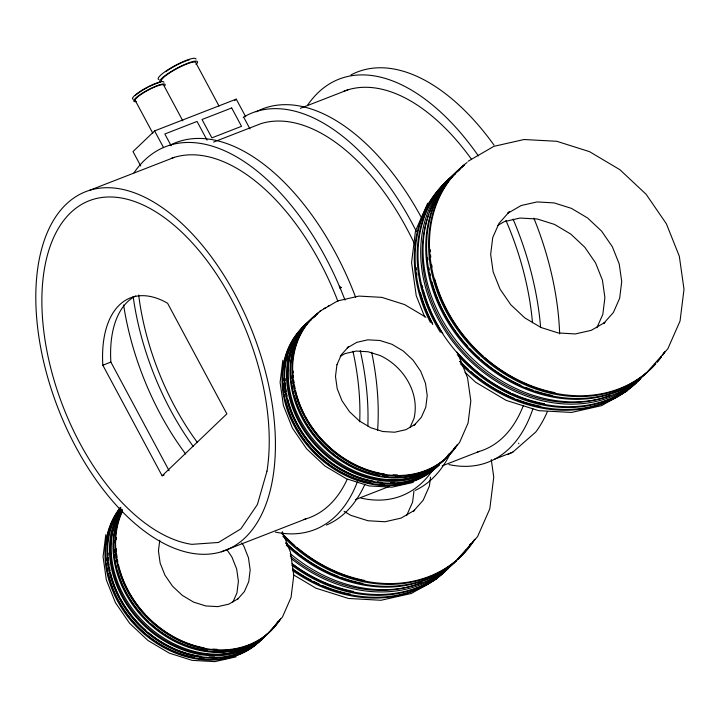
<?xml version="1.0" encoding="UTF-8"?>
<svg xmlns="http://www.w3.org/2000/svg" width="720" height="720" viewBox="0 0 720 720"><rect width="100%" height="100%" fill="white"/><g stroke="black" fill="none" stroke-linecap="round" stroke-linejoin="round"><path stroke-width="1.08" d="M105.795 534.717L103.068 556.74L106.335 579.879L115.407 602.613L129.582 623.25L147.933 640.467L169.299 653.148L192.105 660.357L214.848 661.626L236.16 656.829M159.759 540.261L158.445 550.899L160.173 563.193L164.952 575.181L172.53 586.206L182.331 595.404L193.707 602.163L205.749 605.952L217.827 606.627L228.852 604.125L238.248 598.689M282.834 360.288L280.107 382.311L283.383 405.45L292.446 428.184L306.621 448.812L324.972 466.038L346.338 478.719L369.153 485.928L391.887 487.188L413.208 482.391M415.458 231.183L411.561 262.647L416.232 295.704L424.71 316.962M413.955 491.031L412.578 502.182L406.593 515.628M430.497 477.171L429.399 486.09L423.153 500.274L413.478 511.146M232.92 602.028L236.952 592.947L238.401 581.247L236.664 568.953L231.858 556.911L226.845 549.621M415.512 230.922L427.725 203.166M409.959 427.59L413.991 418.518C420.093 392.751 403.344 366.309 380.178 355.554L368.136 351.765L356.229 351.063L345.033 353.592L340.245 356.373M596.844 327.825L602.829 314.379L604.899 297.657L602.415 280.098L595.548 262.881L584.775 247.221L570.762 234.072L554.517 224.424L537.318 219.015L520.056 218.052L504.315 221.625L497.925 225.324M237.798 598.995L244.359 591.624L248.724 581.688L250.173 569.988L248.445 557.694L243.666 545.706L241.767 542.943M268.551 632.709L282.465 617.04L291.051 597.429L293.778 575.406L290.502 552.267L282.285 531.657M445.59 458.271L459.504 442.611L468.09 423L470.817 400.977L467.55 377.838L458.505 355.158M603.729 323.343L613.404 312.471L619.65 298.287L621.72 281.565L619.236 264.006L612.369 246.789L601.596 231.129L587.583 217.98L571.338 208.332L554.139 202.923L537.12 201.924L521.127 205.533L507.456 213.462L509.391 211.689L498.978 223.398L492.732 237.582L490.662 254.304L493.146 271.863L500.013 289.071L510.786 304.74L524.799 317.889L541.044 327.537M457.713 558.972L477.585 536.598L489.798 508.842L493.749 477.117L491.256 459.486M647.964 371.169L667.836 348.795L680.049 321.039L684 289.314L679.329 256.257L666.369 223.776L646.128 194.301L619.902 169.704L589.5 151.65L556.803 141.291L524.07 139.518L493.866 146.34L468.036 161.316M135.315 95.643L135.801 95.121M245.745 116.847L236.259 99.144L154.602 130.914L133.011 151.569L140.733 165.96M234.657 100.674L236.259 99.144M162.126 475.794L226.881 413.847L167.589 303.255A107.388 58.257 68.7 0 0 102.825 365.211L162.126 475.794L164.133 475.02M603.549 323.64L604.926 322.407L591.255 330.336L575.262 333.945L558.243 332.946L540.936 327.474M413.298 511.443L414.675 510.201L401.004 518.139L385.011 521.748L367.992 520.749L350.793 515.34L344.106 511.362M508.005 454.401A205.524 111.501 68.7 0 0 512.865 452.088L535.725 432.072A205.524 111.501 68.7 0 0 547.425 411.507M319.644 311.373L337.725 300.888L359.037 296.091L381.78 297.36L404.586 304.569L425.952 317.25M627.525 390.645L601.695 405.621L571.491 412.443L538.758 410.67L506.178 400.374L475.659 382.257L465.003 372.267M437.274 578.448L411.444 593.424L380.997 600.282L348.507 598.473L315.927 588.177L293.958 575.136M89.82 190.224L174.411 157.32M213.579 142.074L261.171 123.561A192.483 104.427 68.7 0 1 415.008 244.935M300.339 108.324L347.931 89.811M102.825 365.211L110.862 362.079A107.388 58.257 68.7 0 1 135.774 295.956M221.301 551.799A192.483 104.427 68.7 0 0 209.385 254.232A192.483 104.427 68.7 0 0 36 307.008A192.483 104.427 68.7 0 0 221.301 551.799L305.883 518.895M355.401 499.626L389.538 486.351M442.161 465.876L479.403 451.386M494.622 459.189L512.865 452.088M518.553 443.205L518.814 443.691M243.891 117.567L249.993 128.943M219.024 106.038L195.912 62.937A19.557 3.6 -28.2 0 0 183.186 65.52A19.557 3.6 -28.2 0 0 163.647 77.409L161.892 79.29A19.557 3.6 -28.2 0 0 161.838 81.414M207.072 140.148L197.046 121.446L164.826 133.983L171.162 145.791M182.808 120.816L163.836 85.455A16.236 2.988 -28.2 0 0 153.27 87.606A16.236 2.988 -28.2 0 0 137.061 97.47L135.603 99.027A16.236 2.988 -28.2 0 0 135.549 100.791M154.602 130.914L163.566 147.627M135.081 100.161L152.802 133.2M110.862 362.079L169.101 470.7M460.404 363.78A138.33 113.382 46.3 0 0 636.039 382.986A138.33 113.382 46.3 0 1 459.702 361.395M430.38 322.425A138.33 113.382 46.3 0 1 452.691 176.355M432.756 324.549A138.33 113.382 46.3 0 1 452.664 176.211M640.017 379.107A138.33 113.382 46.3 0 1 459.063 349.326A138.33 113.382 46.3 0 1 459.09 170.235M640.53 378.675A138.33 113.382 46.3 0 1 458.586 354.411A138.33 113.382 46.3 0 1 455.526 173.475M640.476 378.702A138.33 113.382 46.3 0 1 457.245 354.654M440.37 332.244A138.33 113.382 46.3 0 1 455.553 173.619M544.545 403.785A136.62 111.978 46.3 0 1 512.316 393.588M510.363 392.697A136.62 111.978 46.3 0 1 456.912 352.143M442.836 333.477A136.62 111.978 46.3 0 1 423.333 290.052M422.775 287.883A136.62 111.978 46.3 0 1 422.244 285.705M540.648 406.323A136.62 111.978 46.3 0 1 516.591 399.321M514.539 398.502A136.62 111.978 46.3 0 1 470.682 371.457M468.162 369.234A136.62 111.978 46.3 0 1 460.08 361.44M432.207 322.848A136.62 111.978 46.3 0 1 420.48 292.779M416.961 275.274A136.62 111.978 46.3 0 1 416.691 273.078M416.358 269.793A136.62 111.978 46.3 0 1 416.178 267.615M646.686 372.798A138.33 113.382 46.3 0 1 465.435 346.005A138.33 113.382 46.3 0 1 463.266 166.077M552.087 395.379A136.62 111.978 46.3 0 1 535.311 390.996M533.223 390.285A136.62 111.978 46.3 0 1 525.969 387.558M520.893 385.389A136.62 111.978 46.3 0 1 481.275 359.784M479.601 358.29A136.62 111.978 46.3 0 1 469.971 348.885M467.703 346.428A136.62 111.978 46.3 0 1 431.919 281.844M430.326 275.319A136.62 111.978 46.3 0 1 429.867 273.123M429.246 269.829A136.62 111.978 46.3 0 1 428.886 267.633M427.896 259.947A136.62 111.978 46.3 0 1 427.698 257.76M610.056 395.451A136.62 111.978 46.3 0 1 470.646 359.478A136.62 111.978 46.3 0 1 427.041 219.609M427.725 217.458A136.62 111.978 46.3 0 1 428.841 214.272M429.642 212.175A136.62 111.978 46.3 0 1 438.174 195.417M641.556 377.586A138.33 113.382 46.3 0 1 461.412 347.067A138.33 113.382 46.3 0 1 460.575 168.651M646.722 372.744A138.33 113.382 46.3 0 1 465.831 344.7A138.33 113.382 46.3 0 1 464.103 165.276M655.686 363.717A138.33 113.382 46.3 0 1 472.842 348.201A138.33 113.382 46.3 0 1 464.418 164.7M664.299 352.251A138.33 113.382 46.3 0 1 662.481 355.005M661.203 356.805A138.33 113.382 46.3 0 1 657.126 362.034M655.785 363.735A138.33 113.382 46.3 0 1 472.311 345.942A138.33 113.382 46.3 0 1 466.965 162.54M665.145 351.45A138.33 113.382 46.3 0 1 662.688 355.104M661.392 356.886A138.33 113.382 46.3 0 1 657.252 362.079M554.949 392.643A136.62 111.978 46.3 0 1 484.983 357.777M483.291 356.301A136.62 111.978 46.3 0 1 434.772 279.108M432.108 267.093A136.62 111.978 46.3 0 1 431.739 264.897M430.758 257.211A136.62 111.978 46.3 0 1 430.56 255.033M430.335 251.775A136.62 111.978 46.3 0 1 430.236 249.615M357.399 481.833A205.524 111.501 68.7 0 1 275.4 532.089M133.965 172.854A205.524 111.501 68.7 0 1 344.997 300.096M360.261 350.631A205.524 111.501 68.7 0 1 367.848 425.97M347.13 479.439A192.483 104.427 68.7 0 1 303.876 519.462M185.679 454.032A192.483 104.427 68.7 0 1 123.606 304.947M171.324 158.355A192.483 104.427 68.7 0 1 337.914 301.392M352.953 351.252A192.483 104.427 68.7 0 1 359.694 421.731M193.329 446.598A192.483 104.427 68.7 0 1 133.155 296.469M169.398 145.548A205.524 111.501 68.7 0 1 355.599 297.18M371.673 352.233A205.524 111.501 68.7 0 1 377.586 430.362M364.95 484.227A205.524 111.501 68.7 0 1 326.448 525.033M431.919 471.294A205.524 111.501 68.7 0 1 361.035 498.087M243.225 117.297A205.524 111.501 68.7 0 1 416.493 231.66M256.158 111.798A205.524 111.501 68.7 0 1 422.091 218.808M449.28 455.508A205.524 111.501 68.7 0 1 415.179 490.401M197.262 442.305A182.709 99.117 68.7 0 1 138.672 295.002M532.899 408.798A205.524 111.501 68.7 0 1 448.911 464.58M307.476 105.345A205.524 111.501 68.7 0 1 478.368 155.88M513.081 219.123A205.524 111.501 68.7 0 1 540.621 327.411M523.458 405.27A192.483 104.427 68.7 0 1 477.396 451.962M343.818 91.233A192.483 104.427 68.7 0 1 471.33 159.021M505.917 220.392A192.483 104.427 68.7 0 1 532.476 322.731M350.955 74.916A205.524 111.501 68.7 0 1 494.01 145.098M533.88 218.196A205.524 111.501 68.7 0 1 559.638 333.873M136.476 94.527A16.236 2.988 -28.2 0 1 148.293 87.048M149.229 86.571A16.236 2.988 -28.2 0 1 158.436 82.845M133.182 99.261A17.757 3.267 -28.2 0 1 145.575 88.173A17.757 3.267 -28.2 0 1 163.917 82.269M136.143 101.601A17.757 3.267 -28.2 0 1 146.826 90.522A17.757 3.267 -28.2 0 1 164.79 85.761M292.815 570.708A138.33 113.382 46.3 0 0 444.996 571.545A138.33 113.382 46.3 0 1 292.734 569.259M286.335 545.238A138.33 113.382 46.3 0 0 456.435 560.601A138.33 113.382 46.3 0 1 285.57 542.925M470.592 543.717A138.33 113.382 46.3 0 1 469.368 545.544M466.101 549.99A138.33 113.382 46.3 0 1 464.013 552.573M458.019 559.071A138.33 113.382 46.3 0 0 461.088 555.894A138.33 113.382 46.3 0 1 458.073 559.035M362.88 583.38A136.62 111.978 46.3 0 1 340.884 577.35M338.814 576.576A136.62 111.978 46.3 0 1 331.65 573.633M330.642 573.183A136.62 111.978 46.3 0 1 286.056 543.042M350.397 594.126A136.62 111.978 46.3 0 1 322.236 585.459M319.203 584.127A136.62 111.978 46.3 0 1 313.362 581.346M311.418 580.356A136.62 111.978 46.3 0 1 292.617 568.836M456.111 560.871A138.33 113.382 46.3 0 1 290.241 553.644M470.826 543.825A138.33 113.382 46.3 0 1 469.575 545.643M466.254 550.053A138.33 113.382 46.3 0 1 464.139 552.618M421.857 582.435A136.62 111.978 46.3 0 1 290.241 556.02M291.996 563.886A138.33 113.382 46.3 0 0 448.695 567.999A138.33 113.382 46.3 0 1 292.05 565.362M474.894 539.253A138.33 113.382 46.3 0 1 281.484 533.133M474.057 540.054A138.33 113.382 46.3 0 1 282.906 536.328M454.527 562.329A138.33 113.382 46.3 0 1 291.267 558.657M364.698 580.446A136.62 111.978 46.3 0 1 297.288 547.749M294.732 545.58A136.62 111.978 46.3 0 1 283.347 534.762M353.259 591.39A136.62 111.978 46.3 0 1 292.806 564.156M256.185 644.535A96.831 79.371 46.3 0 1 137.439 627.714A96.831 79.371 46.3 0 1 120.087 507.888M259.254 641.853A96.831 79.371 46.3 0 1 139.437 628.542A96.831 79.371 46.3 0 1 120.672 507.321M267.795 633.483A96.831 79.371 46.3 0 1 149.247 630.198A96.831 79.371 46.3 0 1 120.744 508.968M263.637 637.677A96.831 79.371 46.3 0 1 144.36 629.37A96.831 79.371 46.3 0 1 120.699 508.05M261.468 639.756A96.831 79.371 46.3 0 1 142.299 628.578A96.831 79.371 46.3 0 1 120.753 507.717M214.47 657.009A95.634 78.381 46.3 0 1 209.133 656.982M201.555 656.37A95.634 78.381 46.3 0 1 196.155 655.533M195.138 655.335A95.634 78.381 46.3 0 1 148.266 632.529M145.782 630.414A95.634 78.381 46.3 0 1 120.258 598.356M119.736 597.375A95.634 78.381 46.3 0 1 110.493 572.67M110.016 570.483A95.634 78.381 46.3 0 1 109.386 567.189M109.035 564.984A95.634 78.381 46.3 0 1 108.738 562.788M108.495 560.601A95.634 78.381 46.3 0 1 108.234 557.334M108.126 555.174A95.634 78.381 46.3 0 1 108.081 553.032M216.648 658.701A95.634 78.381 46.3 0 1 212.472 658.926M203.886 658.719A95.634 78.381 46.3 0 1 199.557 658.287M194.157 657.45A95.634 78.381 46.3 0 1 172.584 650.763M171.594 650.322A95.634 78.381 46.3 0 1 118.764 601.2M118.251 600.273A95.634 78.381 46.3 0 1 109.314 577.836M109.026 576.756A95.634 78.381 46.3 0 1 108.243 573.489M107.793 571.302A95.634 78.381 46.3 0 1 107.208 567.999M106.884 565.803A95.634 78.381 46.3 0 1 106.614 563.607M106.308 560.331A95.634 78.381 46.3 0 1 106.173 558.162M106.686 543.825A95.634 78.381 46.3 0 1 106.992 541.638M107.55 538.398A95.634 78.381 46.3 0 1 108 536.274M267.471 634.014A96.831 79.371 46.3 0 1 152.253 626.373A96.831 79.371 46.3 0 1 122.022 509.373M277.983 621.378A96.831 79.371 46.3 0 1 270.585 630.918M220.473 651.267A95.634 78.381 46.3 0 1 215.136 651.24M207.558 650.628A95.634 78.381 46.3 0 1 202.167 649.791M201.141 649.593A95.634 78.381 46.3 0 1 150.975 623.943M148.563 621.72A95.634 78.381 46.3 0 1 117.315 570.177M116.757 568.008A95.634 78.381 46.3 0 1 116.253 565.83M115.587 562.536A95.634 78.381 46.3 0 1 115.209 560.34M114.885 558.144A95.634 78.381 46.3 0 1 114.498 554.85M114.318 552.672A95.634 78.381 46.3 0 1 114.138 549.423M114.147 542.817A95.634 78.381 46.3 0 1 114.264 540.585M242.019 649.701A95.634 78.381 46.3 0 1 137.205 616.932A95.634 78.381 46.3 0 1 121.122 510.597M268.695 632.718A96.831 79.371 46.3 0 1 151.389 629.037A96.831 79.371 46.3 0 1 121.239 509.256M269.64 631.926A96.831 79.371 46.3 0 1 154.368 627.093A96.831 79.371 46.3 0 1 122.085 509.787M274.761 626.175A96.831 79.371 46.3 0 1 273.366 627.885M271.827 629.793A96.831 79.371 46.3 0 1 157.329 627.003A96.831 79.371 46.3 0 1 122.481 510.426M279.99 619.47A96.831 79.371 46.3 0 1 278.775 621.288M276.849 623.961A96.831 79.371 46.3 0 1 273.33 628.191M217.134 649.323A95.634 78.381 46.3 0 1 212.814 649.062M204.165 647.874A95.634 78.381 46.3 0 1 146.682 615.96M145.188 614.376A95.634 78.381 46.3 0 1 119.322 568.26M119.034 567.18A95.634 78.381 46.3 0 1 118.503 565.011M117.801 561.726A95.634 78.381 46.3 0 1 117.396 559.53M117.045 557.325A95.634 78.381 46.3 0 1 116.622 554.031M116.406 551.844A95.634 78.381 46.3 0 1 116.181 548.586M116.199 539.784A95.634 78.381 46.3 0 1 116.352 537.561M280.575 618.903A96.831 79.371 46.3 0 1 164.853 631.575A96.831 79.371 46.3 0 1 122.589 510.876M165.744 71.721A19.557 3.6 -28.2 0 1 168.516 69.831M169.308 69.327A19.557 3.6 -28.2 0 1 177.192 64.854M178.092 64.395A19.557 3.6 -28.2 0 1 181.665 62.703M182.529 62.316A19.557 3.6 -28.2 0 1 185.049 61.281M185.832 60.975A19.557 3.6 -28.2 0 1 189.405 59.796M158.976 79.569A21.393 3.933 -28.2 0 1 173.907 66.213A21.393 3.933 -28.2 0 1 196.011 59.094M160.488 82.395A21.393 3.933 -28.2 0 1 179.541 66.87A21.393 3.933 -28.2 0 1 196.047 64.566M438.858 464.94A96.831 79.371 46.3 0 1 311.688 450.378A96.831 79.371 46.3 0 1 307.098 323.316M439.443 464.373A96.831 79.371 46.3 0 1 311.382 448.848A96.831 79.371 46.3 0 1 309.393 321.408M439.362 464.418A96.831 79.371 46.3 0 1 312.192 441.612A96.831 79.371 46.3 0 1 315.045 316.395M449.01 453.942A96.831 79.371 46.3 0 1 447.678 455.688M439.101 464.76A96.831 79.371 46.3 0 1 312.039 445.437A96.831 79.371 46.3 0 1 311.4 319.5M439.308 464.571A96.831 79.371 46.3 0 1 311.895 446.499A96.831 79.371 46.3 0 1 310.806 320.058M394.659 482.427A95.634 78.381 46.3 0 1 390.456 482.598M381.852 482.283A95.634 78.381 46.3 0 1 377.514 481.797M373.203 481.104A95.634 78.381 46.3 0 1 297.297 423.918M296.775 422.946A95.634 78.381 46.3 0 1 288.639 402.516M288.351 401.49A95.634 78.381 46.3 0 1 287.793 399.321M287.055 396.045A95.634 78.381 46.3 0 1 286.623 393.849M286.245 391.653A95.634 78.381 46.3 0 1 285.777 388.359M285.534 386.163A95.634 78.381 46.3 0 1 285.273 382.896M285.174 380.736A95.634 78.381 46.3 0 1 285.12 378.603M287.037 359.928A95.634 78.381 46.3 0 1 287.541 357.84M384.174 484.47A95.634 78.381 46.3 0 1 379.845 484.2M371.196 483.021A95.634 78.381 46.3 0 1 286.353 403.407M286.065 402.327A95.634 78.381 46.3 0 1 285.534 400.149M284.832 396.864A95.634 78.381 46.3 0 1 284.427 394.668M284.076 392.472A95.634 78.381 46.3 0 1 283.653 389.169M283.437 386.982A95.634 78.381 46.3 0 1 283.212 383.733M283.113 380.511A95.634 78.381 46.3 0 1 283.122 378.279M442.899 461.043A96.831 79.371 46.3 0 1 316.152 438.741A96.831 79.371 46.3 0 1 317.691 313.659M400.662 476.685A95.634 78.381 46.3 0 1 395.397 476.865M387.855 476.541A95.634 78.381 46.3 0 1 382.437 475.902M379.206 475.353A95.634 78.381 46.3 0 1 336.438 456.363M335.547 455.697A95.634 78.381 46.3 0 1 303.804 419.112M303.3 418.176A95.634 78.381 46.3 0 1 294.354 395.748M293.805 393.579A95.634 78.381 46.3 0 1 293.292 391.401M292.842 389.205A95.634 78.381 46.3 0 1 292.248 385.911M291.924 383.706A95.634 78.381 46.3 0 1 291.654 381.51M291.357 378.234A95.634 78.381 46.3 0 1 291.222 376.074M291.735 361.728A95.634 78.381 46.3 0 1 292.032 359.541M292.599 356.301A95.634 78.381 46.3 0 1 293.049 354.186M421.092 474.444A95.634 78.381 46.3 0 1 314.676 442.989A95.634 78.381 46.3 0 1 298.737 335.25M444.213 459.864A96.831 79.371 46.3 0 1 317.358 444.033A96.831 79.371 46.3 0 1 313.218 317.466M314.064 316.782A96.831 79.371 46.3 0 1 315.801 315.459M449.325 454.113A96.831 79.371 46.3 0 1 447.93 455.814M445.104 459.018A96.831 79.371 46.3 0 1 318.051 439.686A96.831 79.371 46.3 0 1 317.403 313.749M455.616 446.382A96.831 79.371 46.3 0 1 453.78 449.109M450.405 453.447A96.831 79.371 46.3 0 1 448.209 455.913M452.52 451.251A96.831 79.371 46.3 0 1 323.091 442.278A96.831 79.371 46.3 0 1 318.816 312.399M457.029 445.032A96.831 79.371 46.3 0 1 453.888 449.523M457.614 444.474A96.831 79.371 46.3 0 1 326.025 444.087A96.831 79.371 46.3 0 1 321.165 310.545M323.91 308.7A96.831 79.371 46.3 0 1 325.791 307.539M327.726 306.441A96.831 79.371 46.3 0 1 329.697 305.406M397.395 474.948A95.634 78.381 46.3 0 1 393.102 474.849M384.435 473.985A95.634 78.381 46.3 0 1 381.204 473.445M380.178 473.247A95.634 78.381 46.3 0 1 305.307 416.259M304.785 415.287A95.634 78.381 46.3 0 1 296.361 393.831M296.073 392.751A95.634 78.381 46.3 0 1 295.542 390.573M295.065 388.386A95.634 78.381 46.3 0 1 294.435 385.092M294.084 382.896A95.634 78.381 46.3 0 1 293.787 380.691M293.445 377.415A95.634 78.381 46.3 0 1 293.283 375.237M293.175 373.077A95.634 78.381 46.3 0 1 293.121 370.935M336.933 364.761L335.484 376.47L337.221 388.755L341.991 400.752L349.569 411.777L359.379 420.975L370.746 427.725L382.788 431.514L394.695 432.216L405.891 429.687L415.467 424.134L414.108 425.376L421.398 417.186L425.772 407.25L427.221 395.55L425.484 383.256L420.678 371.214L413.136 360.243L403.326 351.045L391.95 344.286L379.908 340.497L367.83 339.831L356.805 342.333L347.238 347.877L348.588 346.644L341.298 354.834L336.933 364.761M266.994 471.123L257.382 504.549L240.84 528.885L218.484 542.457L191.835 544.347A182.709 99.117 68.7 0 1 43.164 325.629A182.709 99.117 68.7 0 1 158.319 213.444A182.709 99.117 68.7 0 1 266.994 471.123M341.163 287.532L340.164 288.603L339.336 286.209L341.163 287.532M231.687 107.964L202.023 119.511L211.869 137.862L241.524 126.324L231.687 107.964"/></g></svg>
